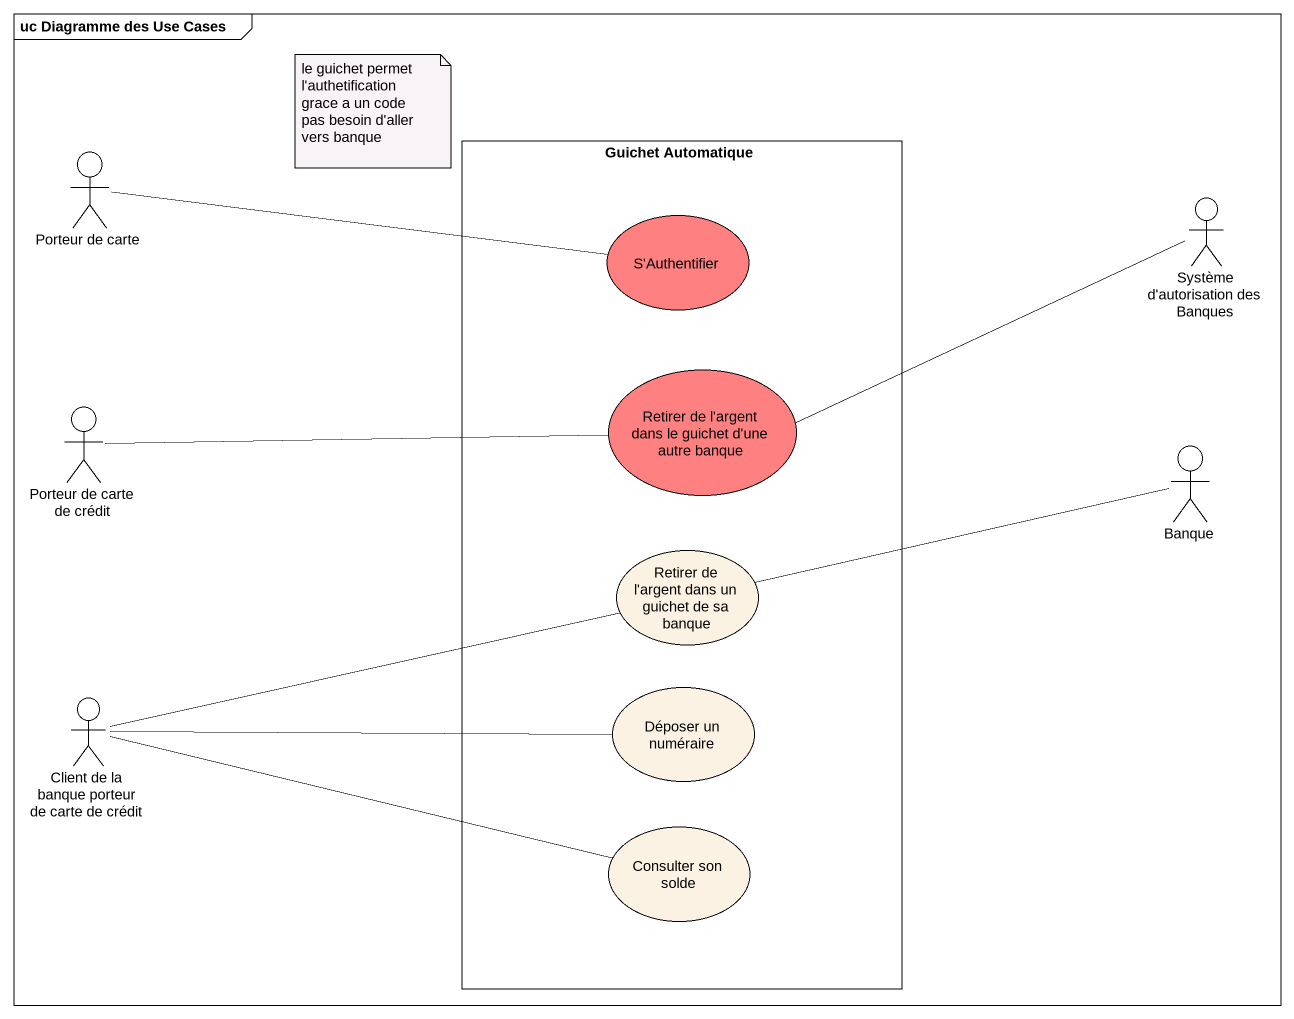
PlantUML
@startuml
mainframe uc Diagramme des Use Cases
actor "Porteur de carte" as Porteur_de_carte
rectangle "Guichet Automatique" as Guichet_Automatique {
  usecase "S'Authentifier" as S_Authentifier #FF8080
  usecase "Retirer de l'argent dans le guichet d'une autre banque" as Retirer_de_l_argent_dans_le #FF8080
  usecase "Retirer de l'argent dans un guichet de sa banque" as Retirer_de_l_argent_dans_un
  usecase "Déposer un numéraire" as Déposer_un_numéraire
  usecase "Consulter son solde" as Consulter_son_solde
}
actor "Système d'autorisation des Banques" as Système_d_autorisation_des
actor "Porteur de carte de crédit" as Porteur_de_carte_de_crédit
actor Banque
actor "Client de la banque porteur de carte de crédit" as Client_de_la_banque_porteur
Porteur_de_carte -right- S_Authentifier
Système_d_autorisation_des -left- Retirer_de_l_argent_dans_le
Porteur_de_carte_de_crédit -right- Retirer_de_l_argent_dans_le
Retirer_de_l_argent_dans_un -right- Banque
Client_de_la_banque_porteur -right- Retirer_de_l_argent_dans_un
Client_de_la_banque_porteur -right- Déposer_un_numéraire
Client_de_la_banque_porteur -right- Consulter_son_solde
note as N1
  le guichet permet l'authetification grace a un code
  pas besoin d'aller vers banque
end note
@enduml
